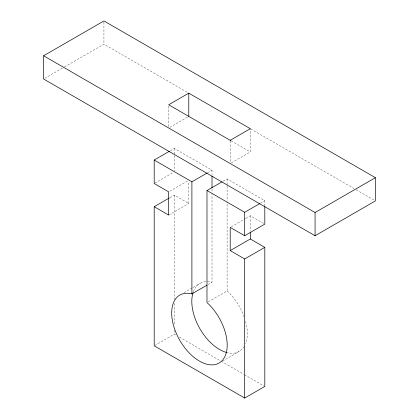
<?xml version="1.0" encoding="UTF-8"?>
<svg xmlns="http://www.w3.org/2000/svg" width="419" height="419" viewBox="0 0 419 419"><rect width="100%" height="100%" fill="white"/><g stroke="black" fill="none" stroke-linecap="round" stroke-linejoin="round"><path stroke-width="0.31" stroke-dasharray="2.1 1.57" d="M44.723 78.348L63.892 67.281M64.458 66.956L103.928 44.173L187.806 92.599M169.795 127.35L188.231 116.707M170.397 150.688L174.309 148.431L212.014 170.198L212.014 174.76M154.758 183.171L173.749 172.204M169.795 191.205L188.231 180.563M207.546 172.78L212.014 170.198M169.842 197.684L174.309 195.102L188.786 203.461L188.786 181.532M231.33 162.876L250.321 151.914L250.321 128.691M223.186 181.165L227.098 178.908L264.803 200.675L264.803 205.886M168.679 215.073L188.786 203.461M260.33 203.257L264.803 200.675M231.33 226.737L245.293 218.671M245.853 218.351L250.321 215.769L263.687 223.484M184.035 292.645L192.415 287.806M192.97 287.481L200.235 283.291M208.102 284.511L212.014 282.254L212.014 194.296M208.243 301.848L227.098 290.964L227.098 202.361M154.758 345.481L174.309 334.194L176.572 335.499M222.421 361.11L239.176 351.436M250.714 128.921L353.866 188.471M356.134 189.781L374.272 200.251M231.126 140.831L250.321 151.914M179.4 337.133L220.687 360.969M221.253 361.298L243.874 374.356M244.439 374.686L264.237 386.114M250.321 215.769L250.321 231.251M230.214 140.946L230.214 162.232M227.098 178.908L227.098 185.423M227.098 186.073L227.098 201.057M212.014 189.089L212.014 192.347M174.309 148.431L174.309 154.946M174.309 155.596L174.309 171.23M174.309 195.102L174.309 299.585M174.309 303.503L174.309 324.4M174.309 330.277L174.309 334.194M168.679 106.065L168.679 127.35M103.928 22.238L103.928 44.173M244.204 346.398A39.245 22.657 60 0 1 227.192 352.662M193.431 291.556A39.245 22.657 60 0 1 212.014 282.254M227.098 290.964A39.245 22.657 60 0 1 244.136 316.774M245.602 321.436A39.245 22.657 60 0 1 245.555 343.669"/><path stroke-width="0.63" d="M43.597 55.779L103.928 20.95L375.403 177.687L375.403 200.905L315.072 235.74L43.597 79.002L43.597 55.779L315.072 212.517L375.403 177.687M230.214 140.302L250.321 128.691L188.786 93.165L168.679 104.776L230.565 140.506M264.803 206.541L264.803 224.128L244.691 235.74L230.214 227.381L230.214 250.599L250.321 238.987L264.803 247.346L264.803 386.438L244.691 398.05L154.197 345.806L154.197 206.714L168.679 215.073L168.679 191.85L154.197 183.491L154.197 160.042L169.281 151.332M154.197 160.042L191.902 181.809L206.986 173.099M154.197 206.714L169.281 198.004M191.902 181.809L191.902 293.866A39.245 22.657 60 0 0 176.787 334.472A39.245 22.657 60 0 0 222.107 360.639A39.245 22.657 60 0 0 206.986 302.576L206.986 190.514L222.07 181.809M206.986 190.514L244.691 212.286L259.775 203.576M230.214 250.599L244.691 258.958L264.803 247.346M191.902 293.866L206.986 285.161M315.072 212.517L315.072 235.74M250.321 232.54L250.321 238.987M244.691 212.286L244.691 235.74M244.691 258.958L244.691 398.05M212.014 176.064L212.014 187.791M188.786 93.165L188.786 116.388M226.679 352.531A39.245 22.657 60 0 1 199.502 328.019A39.245 22.657 60 0 1 193.075 292.567"/></g></svg>
